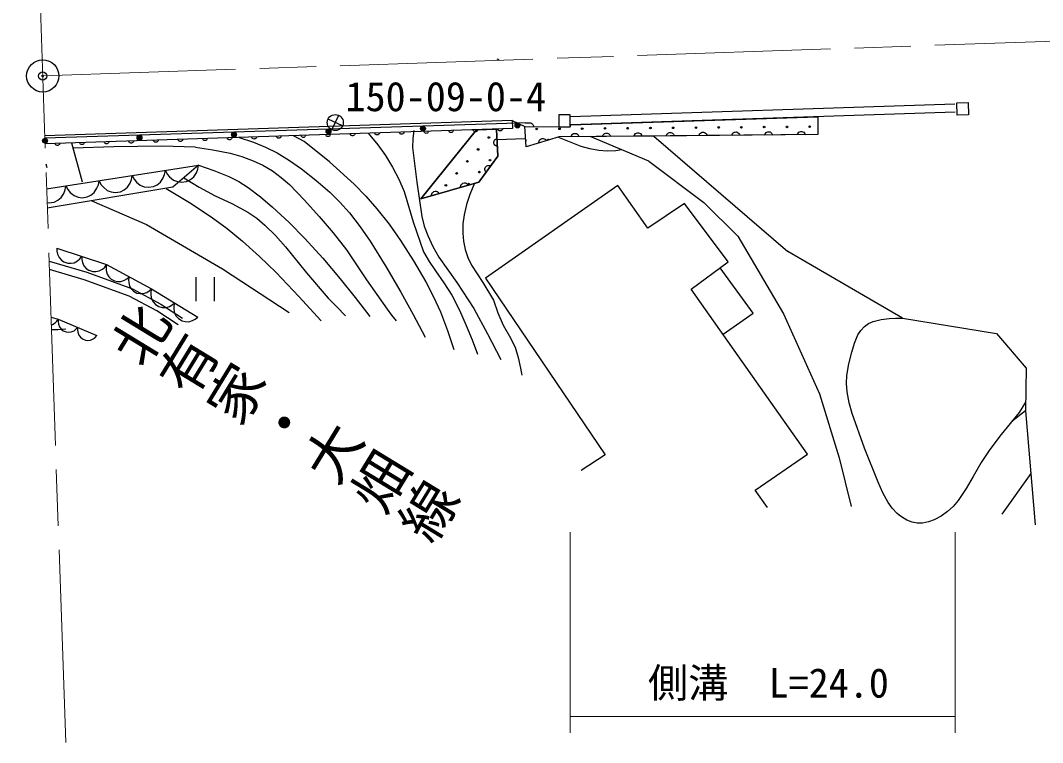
# Model space of a CAD drawing. Units: millimetres, scale not verified. Extents: x 31311 to 671312, y 22626 to 382627.
# Drawn here: x 286748 to 350300, y 237188 to 282122 of the extents above; entities that cross this region are included whole.
import ezdxf
from ezdxf.enums import TextEntityAlignment as Align

# ---------------------------------------------------------------- set-up
doc = ezdxf.new("R2010")
doc.units = ezdxf.units.MM
doc.header["$LTSCALE"] = 1000
doc.header["$PDMODE"] = 32
doc.header["$PDSIZE"] = 500
doc.linetypes.add('CHAIN', pattern=[18.5, 12, -1.5, 3.5, -1.5])
for name, color, linetype, lineweight in [('M-BGD', 7, 'Continuous', 25), ('M-BMK', 2, 'CHAIN', 13), ('M-BMK-SRVR', 3, 'Continuous', 25), ('M-STR-HTXT', 7, 'Continuous', 13)]:
    doc.layers.add(name, color=color, linetype=linetype, lineweight=lineweight)
doc.layers.add('M-OTRS', color=6, linetype='Continuous')
doc.styles.add('@ＭＳ ゴシック', font='')
doc.styles.add('ＭＳ ゴシック', font='')
doc.styles.get('@ＭＳ ゴシック').set_extended_font_data('@MS Gothic')
doc.styles.get('ＭＳ ゴシック').set_extended_font_data('MS Gothic')

# ---------------------------------------------------------------- blocks, each defined once
blk = doc.blocks.new('BUHIN14')
at = {"color": 6, "linetype": 'Continuous', "lineweight": 25}
for radius in [0.05, 0.0437, 0.0375, 0.0312, 0.025, 0.0187, 0.0125, 0.0063]:
    blk.add_circle((0, 0), radius, dxfattribs=at)

msp = doc.modelspace()

# ---------------------------------------------------------------- linework, layer by layer
at = {"layer": 'M-BGD'}
for p, q in [((344850, 276910), (320943, 276133)), ((344971, 276999), (345673, 277010)), ((344984, 276230), (344971, 276999)), ((345673, 277010), (345685, 276241)), ((317322, 275897), (288263, 274943)), ((317322, 275897), (317338, 275398)), ((317322, 275897), (318112, 275523)), ((320233, 276258), (320232, 275498)), ((320934, 276257), (320233, 276258)), ((320933, 275497), (320934, 276257)), ((344866, 276410), (320960, 275633)), ((320960, 275633), (336318, 276132)), ((336318, 276132), (336323, 275015)), ((336318, 276132), (336323, 275015)), ((345685, 276241), (344984, 276230)), ((317644, 275731), (288269, 274787)), ((317338, 275398), (288281, 274443)), ((317338, 275398), (288281, 274443)), ((311210, 275266), (311141, 274747)), ((315100, 275324), (311647, 271025)), ((311647, 271025), (315100, 275324)), ((315100, 275324), (316346, 275365)), ((316436, 273680), (316346, 275365)), ((316346, 275365), (316436, 273680)), ((318144, 275747), (317644, 275731)), ((318188, 274251), (318112, 275523)), ((318112, 275523), (320232, 275498)), ((318188, 274251), (318112, 275523)), ((318112, 275523), (320933, 275497)), ((320232, 275498), (320933, 275497)), ((320933, 275497), (320960, 275633)), ((300347, 274840), (301240, 274545)), ((301240, 274545), (301981, 274240)), ((304392, 274590), (303728, 274951)), ((305966, 273327), (304392, 274590)), ((308374, 275103), (308974, 274391)), ((311141, 274747), (311132, 274221)), ((316381, 274710), (318116, 274781)), ((320245, 274879), (318188, 274251)), ((320245, 274879), (318188, 274251)), ((321607, 274283), (320152, 274850)), ((336323, 275015), (320245, 274879)), ((326126, 274929), (320245, 274879)), ((325829, 273374), (322162, 274895)), ((336323, 275015), (326126, 274929)), ((326126, 274929), (334458, 267734)), ((289917, 274497), (290583, 272075)), ((292556, 274258), (290004, 274179)), ((295548, 274302), (292556, 274258)), ((297630, 274235), (295548, 274302)), ((297630, 274235), (298715, 274080)), ((298715, 274080), (299793, 273866)), ((301981, 274240), (302704, 273876)), ((308974, 274391), (309448, 273710)), ((311132, 274221), (311389, 272060)), ((322148, 274123), (321607, 274283)), ((322703, 274021), (322148, 274123)), ((323232, 273989), (322703, 274021)), ((323764, 274017), (323232, 273989)), ((324127, 274080), (323764, 274017)), ((299793, 273866), (300510, 273661)), ((300510, 273661), (301218, 273395)), ((301218, 273395), (301826, 273106)), ((302704, 273876), (303483, 273407)), ((303483, 273407), (304231, 272886)), ((307489, 271935), (305966, 273327)), ((309448, 273710), (309878, 272986)), ((315252, 272066), (316436, 273680)), ((316436, 273680), (315252, 272066)), ((325829, 273374), (329244, 270791)), ((288323, 273206), (288388, 272969)), ((288377, 271636), (297817, 273111)), ((295712, 272539), (295757, 272789)), ((295757, 272789), (295871, 272564)), ((297817, 273111), (296229, 271737)), ((297519, 272383), (297685, 272641)), ((297685, 272641), (297772, 272861)), ((297772, 272861), (297817, 273111)), ((297811, 273114), (298772, 272792)), ((298772, 272792), (299715, 272412)), ((301826, 273106), (302412, 272761)), ((302412, 272761), (302966, 272357)), ((304231, 272886), (305124, 272186)), ((309878, 272986), (310266, 272242)), ((291591, 271895), (291636, 272145)), ((291636, 272145), (291750, 271920)), ((293564, 271997), (293651, 272217)), ((293651, 272217), (293696, 272467)), ((293696, 272467), (293811, 272242)), ((293811, 272242), (293966, 272060)), ((293966, 272060), (294202, 271865)), ((295252, 271902), (295459, 272061)), ((295459, 272061), (295624, 272319)), ((295624, 272319), (295712, 272539)), ((295871, 272564), (296026, 272382)), ((296026, 272382), (296263, 272187)), ((296263, 272187), (296509, 272099)), ((296509, 272099), (296763, 272059)), ((296763, 272059), (297082, 272109)), ((296907, 272318), (297867, 271742)), ((297082, 272109), (297312, 272224)), ((297312, 272224), (297519, 272383)), ((299715, 272412), (300322, 272097)), ((300322, 272097), (300901, 271730)), ((302966, 272357), (303482, 271905)), ((305124, 272186), (305977, 271440)), ((310266, 272242), (310597, 271476)), ((311389, 272060), (311704, 269916)), ((311647, 271025), (315252, 272066)), ((315252, 272066), (311647, 271025)), ((296229, 271737), (288418, 270446)), ((289443, 271354), (289530, 271573)), ((289530, 271573), (289575, 271823)), ((289575, 271823), (289690, 271598)), ((289690, 271598), (289845, 271416)), ((289845, 271416), (290081, 271221)), ((291131, 271258), (291338, 271417)), ((291338, 271417), (291503, 271676)), ((291503, 271676), (291591, 271895)), ((291750, 271920), (291905, 271738)), ((291905, 271738), (292142, 271543)), ((292142, 271543), (292388, 271455)), ((292388, 271455), (292642, 271415)), ((292642, 271415), (292961, 271465)), ((292961, 271465), (293191, 271580)), ((293191, 271580), (293398, 271739)), ((293398, 271739), (293564, 271997)), ((294202, 271865), (294448, 271777)), ((294448, 271777), (294702, 271737)), ((294702, 271737), (295022, 271787)), ((295022, 271787), (295252, 271902)), ((295800, 271666), (297251, 270792)), ((297867, 271742), (298857, 271218)), ((300901, 271730), (301676, 271145)), ((303482, 271905), (304414, 270939)), ((305977, 271440), (306612, 270819)), ((307489, 271935), (308217, 271195)), ((310597, 271476), (311173, 269591)), ((314990, 271990), (314690, 271294)), ((323891, 271856), (315654, 266085)), ((325765, 269199), (323891, 271856)), ((288406, 270789), (288521, 270771)), ((288521, 270771), (288840, 270821)), ((288840, 270821), (289070, 270936)), ((289070, 270936), (289277, 271096)), ((289277, 271096), (289443, 271354)), ((290081, 271221), (290327, 271133)), ((290327, 271133), (290581, 271093)), ((290581, 271093), (290901, 271143)), ((290901, 271143), (291131, 271258)), ((291184, 270903), (294590, 269431)), ((297251, 270792), (298611, 269902)), ((298857, 271218), (299893, 270734)), ((299893, 270734), (300895, 270198)), ((301676, 271145), (302424, 270505)), ((304414, 270939), (305313, 269920)), ((306612, 270819), (307210, 270150)), ((308217, 271195), (308909, 270405)), ((314690, 271294), (314482, 270666)), ((329244, 270791), (331345, 268689)), ((300895, 270198), (301436, 269823)), ((302424, 270505), (303450, 269549)), ((307210, 270150), (307872, 269287)), ((308909, 270405), (309666, 269436)), ((314482, 270666), (314334, 270027)), ((328038, 270728), (325765, 269199)), ((330755, 267103), (328038, 270728)), ((298611, 269902), (299600, 269171)), ((301436, 269823), (301950, 269393)), ((303450, 269549), (304438, 268547)), ((305313, 269920), (306184, 268901)), ((311173, 269591), (311808, 267723)), ((311704, 269916), (311857, 269316)), ((314261, 269463), (314249, 268887)), ((314334, 270027), (314261, 269463)), ((294590, 269431), (299315, 266672)), ((299600, 269171), (300553, 268391)), ((301950, 269393), (302614, 268738)), ((306184, 268901), (307011, 267842)), ((307872, 269287), (308486, 268389)), ((309666, 269436), (310375, 268430)), ((311857, 269316), (312069, 268730)), ((314249, 268887), (314291, 268377)), ((300553, 268391), (301617, 267435)), ((302614, 268738), (303231, 268045)), ((304438, 268547), (305550, 267320)), ((308486, 268389), (309470, 266812)), ((310375, 268430), (311191, 267157)), ((312069, 268730), (312389, 268053)), ((314291, 268377), (314394, 267869)), ((331345, 268689), (334191, 263874)), ((289017, 267959), (289016, 267762)), ((289016, 267762), (289059, 267581)), ((289017, 267959), (292108, 266929)), ((289059, 267581), (289153, 267361)), ((303231, 268045), (304531, 266426)), ((307011, 267842), (308255, 265982)), ((311808, 267723), (312151, 267120)), ((312389, 268053), (312769, 267391)), ((314394, 267869), (314565, 267371)), ((341588, 263590), (334458, 267734)), ((288532, 267145), (290871, 266452)), ((289153, 267361), (289292, 267211)), ((289292, 267211), (289454, 267093)), ((289454, 267093), (289693, 267013)), ((289693, 267013), (289894, 267010)), ((289894, 267010), (290095, 267046)), ((290095, 267046), (290303, 267166)), ((290303, 267166), (290442, 267287)), ((290442, 267287), (290563, 267444)), ((290563, 267444), (290561, 267247)), ((290561, 267247), (290604, 267066)), ((290604, 267066), (290698, 266845)), ((291987, 266772), (292108, 266929)), ((292108, 266929), (292074, 266741)), ((292108, 266929), (294898, 265427)), ((301617, 267435), (302645, 266429)), ((305550, 267320), (306617, 266052)), ((311191, 267157), (311956, 265852)), ((312151, 267120), (312549, 266544)), ((312769, 267391), (313884, 265810)), ((314565, 267371), (314793, 266894)), ((328441, 265403), (330755, 267103)), ((290714, 265977), (288550, 266619)), ((290698, 266845), (290837, 266696)), ((290837, 266696), (290999, 266578)), ((290871, 266452), (293721, 265412)), ((290999, 266578), (291239, 266498)), ((291239, 266498), (291440, 266495)), ((291440, 266495), (291641, 266531)), ((291641, 266531), (291848, 266651)), ((291848, 266651), (291987, 266772)), ((292074, 266741), (292085, 266559)), ((292085, 266559), (292138, 266333)), ((292138, 266333), (292246, 266166)), ((299315, 266672), (303455, 263954)), ((302645, 266429), (304057, 264945)), ((304531, 266426), (305876, 264850)), ((309470, 266812), (310401, 265207)), ((312549, 266544), (313079, 265800)), ((314793, 266894), (315504, 265812)), ((332296, 263909), (330259, 266738)), ((293517, 264955), (290714, 265977)), ((292246, 266166), (292382, 266026)), ((292382, 266026), (292598, 265909)), ((292598, 265909), (292790, 265873)), ((292790, 265873), (292989, 265874)), ((292989, 265874), (293208, 265955)), ((293208, 265955), (293361, 266048)), ((293361, 266048), (293503, 266178)), ((293503, 266178), (293469, 265989)), ((293469, 265989), (293480, 265808)), ((293480, 265808), (293533, 265581)), ((297656, 266157), (297656, 264657)), ((298808, 264657), (298808, 266157)), ((306617, 266052), (307551, 264890)), ((308255, 265982), (309552, 264150)), ((311956, 265852), (312438, 264932)), ((313079, 265800), (313561, 265018)), ((313884, 265810), (314940, 264205)), ((315504, 265812), (316159, 264706)), ((315654, 266085), (323106, 255102)), ((293533, 265581), (293641, 265415)), ((293641, 265415), (293777, 265275)), ((293721, 265412), (295476, 264476)), ((293777, 265275), (293993, 265158)), ((293993, 265158), (294186, 265122)), ((294186, 265122), (294384, 265123)), ((294384, 265123), (294603, 265203)), ((294603, 265203), (294756, 265296)), ((294756, 265296), (294898, 265427)), ((294898, 265427), (294851, 265228)), ((294851, 265228), (294852, 265035)), ((294852, 265035), (294895, 264791)), ((294898, 265427), (297775, 263667)), ((310401, 265207), (311164, 263816)), ((313561, 265018), (314039, 264099)), ((335686, 255130), (328441, 265403)), ((295221, 264046), (293517, 264955)), ((294895, 264791), (295000, 264608)), ((295000, 264608), (295136, 264451)), ((295136, 264451), (295359, 264314)), ((295476, 264476), (296821, 263593)), ((296009, 264327), (296178, 264416)), ((296178, 264416), (296336, 264547)), ((296336, 264547), (296289, 264348)), ((304057, 264945), (305442, 263421)), ((305876, 264850), (306410, 264297)), ((307551, 264890), (308480, 263710)), ((312438, 264932), (312865, 263987)), ((316159, 264706), (316434, 263923)), ((296546, 263175), (295221, 264046)), ((295359, 264314), (295561, 264265)), ((295561, 264265), (295772, 264255)), ((295772, 264255), (296009, 264327)), ((296289, 264348), (296290, 264155)), ((296290, 264155), (296333, 263911)), ((296333, 263911), (296438, 263728)), ((306410, 264297), (306961, 263747)), ((309552, 264150), (309829, 263785)), ((309829, 263785), (310108, 263421)), ((311164, 263816), (311916, 262408)), ((312865, 263987), (313299, 262828)), ((314039, 264099), (314467, 263143)), ((314940, 264205), (315785, 262622)), ((316434, 263923), (316766, 263164)), ((330447, 262592), (332296, 263909)), ((334191, 263874), (336423, 258883)), ((288651, 263668), (289103, 263538)), ((288668, 263185), (288739, 263201)), ((288739, 263201), (288902, 263304)), ((288902, 263304), (289011, 263407)), ((289011, 263407), (289103, 263538)), ((289103, 263538), (289089, 263380)), ((289089, 263380), (289111, 263232)), ((289103, 263538), (291507, 262508)), ((289111, 263232), (289171, 263050)), ((296438, 263728), (296574, 263571)), ((296574, 263571), (296797, 263434)), ((296797, 263434), (296999, 263385)), ((296999, 263385), (297210, 263374)), ((297210, 263374), (297447, 263447)), ((297447, 263447), (297616, 263536)), ((297616, 263536), (297775, 263667)), ((314467, 263143), (314826, 262255)), ((316766, 263164), (317163, 262485)), ((339224, 263086), (339476, 263260)), ((339476, 263260), (339764, 263385)), ((339764, 263385), (340259, 263506)), ((340259, 263506), (340771, 263569)), ((340771, 263569), (341177, 263591)), ((341177, 263591), (341588, 263590)), ((341588, 263590), (347442, 262648)), ((288678, 262884), (289070, 262901)), ((289070, 262901), (289578, 262928)), ((289171, 263050), (289273, 262921)), ((289273, 262921), (289395, 262815)), ((289395, 262815), (289581, 262736)), ((289581, 262736), (289742, 262720)), ((289742, 262720), (289905, 262736)), ((289905, 262736), (290079, 262818)), ((290079, 262818), (290198, 262905)), ((290198, 262905), (290305, 263023)), ((290305, 263023), (290291, 262865)), ((290291, 262865), (290313, 262717)), ((290313, 262717), (290373, 262535)), ((290373, 262535), (290475, 262406)), ((291400, 262390), (291507, 262508)), ((313299, 262828), (313688, 261649)), ((315785, 262622), (316618, 261034)), ((317163, 262485), (317505, 261782)), ((338600, 262035), (338819, 262551)), ((338819, 262551), (338998, 262837)), ((338998, 262837), (339224, 263086)), ((347442, 262648), (349280, 260486)), ((290475, 262406), (290597, 262300)), ((290597, 262300), (290783, 262220)), ((290783, 262220), (290944, 262205)), ((290944, 262205), (291107, 262220)), ((291107, 262220), (291280, 262302)), ((291280, 262302), (291400, 262390)), ((314826, 262255), (315171, 261359)), ((338434, 261484), (338600, 262035)), ((317505, 261782), (317702, 261146)), ((338254, 260747), (338434, 261484)), ((317702, 261146), (317845, 260477)), ((338140, 260028), (338254, 260747)), ((317845, 260477), (317883, 260267)), ((317883, 260267), (317920, 260058)), ((338112, 259522), (338140, 260028)), ((349280, 260486), (349242, 257837)), ((338146, 259011), (338112, 259522)), ((336423, 258883), (337649, 254900)), ((338272, 258327), (338146, 259011)), ((338456, 257663), (338272, 258327)), ((349249, 258361), (348846, 257733)), ((339238, 255517), (338456, 257663)), ((349242, 257837), (348391, 257168)), ((348846, 257733), (348476, 257269)), ((349242, 257837), (349844, 250733)), ((348476, 257269), (347719, 256356)), ((347719, 256356), (347023, 255422)), ((340080, 253383), (339238, 255517)), ((323106, 255102), (321622, 254121)), ((332436, 252898), (335686, 255130)), ((337649, 254900), (338393, 251879)), ((347023, 255422), (346477, 254606)), ((346477, 254606), (345978, 253752)), ((345978, 253752), (345546, 252987)), ((349574, 253924), (347759, 251397)), ((340362, 252732), (340080, 253383)), ((345546, 252987), (345059, 252247)), ((333193, 251805), (332436, 252898)), ((340691, 252122), (340362, 252732)), ((340947, 251765), (340691, 252122)), ((341253, 251442), (340947, 251765)), ((344749, 251885), (344396, 251565)), ((345059, 252247), (344749, 251885)), ((341385, 251331), (341253, 251442)), ((341525, 251228), (341385, 251331)), ((341851, 251037), (341525, 251228)), ((342199, 250903), (341851, 251037)), ((343555, 251048), (343201, 250918)), ((343999, 251285), (343555, 251048)), ((344396, 251565), (343999, 251285)), ((342512, 250844), (342199, 250903)), ((342829, 250845), (342512, 250844)), ((343201, 250918), (342829, 250845))]:
    msp.add_line(p, q, dxfattribs=at)
for points in [[(312135, 275227), (312124, 275192), (312107, 275162), (312080, 275128), (312048, 275109), (312013, 275098), (311966, 275096), (311931, 275105), (311897, 275122), (311867, 275154), (311848, 275183), (311836, 275217)], [(313665, 275277), (313654, 275242), (313637, 275212), (313609, 275178), (313577, 275159), (313542, 275148), (313496, 275146), (313460, 275156), (313427, 275172), (313396, 275204), (313377, 275233), (313365, 275267)], [(315194, 275327), (315183, 275292), (315166, 275263), (315139, 275229), (315106, 275210), (315071, 275198), (315025, 275196), (314989, 275206), (314956, 275223), (314926, 275255), (314907, 275283), (314894, 275317)], [(316723, 275378), (316713, 275343), (316696, 275313), (316668, 275279), (316636, 275260), (316601, 275248), (316554, 275247), (316519, 275256), (316485, 275273), (316455, 275305), (316436, 275334), (316424, 275368)], [(318144, 275747), (318394, 275755), (318444, 275752), (318490, 275741), (318535, 275717), (318574, 275688), (318608, 275648), (318633, 275607), (318647, 275556), (318652, 275513)], [(330975, 274970), (330994, 275028), (331024, 275077), (331071, 275132), (331126, 275162), (331184, 275180), (331262, 275181), (331321, 275164), (331376, 275135), (331425, 275080), (331455, 275031), (331475, 274974)], [(333014, 274987), (333034, 275045), (333063, 275094), (333110, 275149), (333165, 275180), (333223, 275198), (333301, 275198), (333360, 275181), (333415, 275152), (333464, 275097), (333495, 275049), (333514, 274991)], [(335053, 275005), (335073, 275062), (335102, 275111), (335150, 275167), (335204, 275197), (335263, 275215), (335340, 275216), (335399, 275199), (335454, 275169), (335504, 275115), (335534, 275066), (335553, 275009)], [(292254, 274574), (292243, 274539), (292226, 274509), (292199, 274475), (292166, 274456), (292131, 274445), (292085, 274443), (292049, 274452), (292016, 274469), (291985, 274501), (291966, 274530), (291954, 274564)], [(293783, 274624), (293772, 274589), (293755, 274559), (293728, 274525), (293696, 274506), (293661, 274495), (293614, 274493), (293579, 274503), (293545, 274519), (293515, 274552), (293496, 274580), (293483, 274614)], [(295313, 274674), (295302, 274639), (295285, 274610), (295257, 274576), (295225, 274557), (295190, 274545), (295144, 274543), (295108, 274553), (295074, 274570), (295044, 274602), (295025, 274630), (295013, 274664)], [(296842, 274725), (296831, 274690), (296814, 274660), (296787, 274626), (296754, 274607), (296719, 274595), (296673, 274594), (296637, 274603), (296604, 274620), (296573, 274652), (296554, 274681), (296542, 274715)], [(298371, 274775), (298360, 274740), (298343, 274710), (298316, 274676), (298284, 274657), (298249, 274645), (298202, 274644), (298167, 274653), (298133, 274670), (298103, 274702), (298084, 274731), (298071, 274765)], [(299901, 274825), (299890, 274790), (299873, 274760), (299845, 274726), (299813, 274707), (299778, 274696), (299732, 274694), (299696, 274703), (299662, 274720), (299632, 274752), (299613, 274781), (299601, 274815)], [(301430, 274875), (301419, 274840), (301402, 274811), (301375, 274777), (301342, 274758), (301307, 274746), (301261, 274744), (301225, 274754), (301192, 274771), (301161, 274803), (301142, 274831), (301130, 274865)], [(302959, 274925), (302948, 274891), (302931, 274861), (302904, 274827), (302872, 274808), (302837, 274796), (302790, 274795), (302755, 274804), (302721, 274821), (302691, 274853), (302672, 274882), (302659, 274916)], [(304489, 274976), (304478, 274941), (304461, 274911), (304433, 274877), (304401, 274858), (304366, 274846), (304320, 274845), (304284, 274854), (304250, 274871), (304220, 274903), (304201, 274932), (304189, 274966)], [(306018, 275026), (306007, 274991), (305990, 274961), (305963, 274927), (305930, 274908), (305895, 274897), (305849, 274895), (305813, 274904), (305780, 274921), (305749, 274953), (305731, 274982), (305718, 275016)], [(307547, 275076), (307536, 275041), (307519, 275011), (307492, 274978), (307460, 274958), (307425, 274947), (307378, 274945), (307343, 274955), (307309, 274972), (307279, 275004), (307260, 275032), (307247, 275066)], [(309077, 275126), (309066, 275092), (309049, 275062), (309021, 275028), (308989, 275009), (308954, 274997), (308908, 274996), (308872, 275005), (308838, 275022), (308808, 275054), (308789, 275082), (308777, 275117)], [(310606, 275177), (310595, 275142), (310578, 275112), (310551, 275078), (310518, 275059), (310483, 275047), (310437, 275046), (310401, 275055), (310368, 275072), (310337, 275104), (310319, 275133), (310306, 275167)], [(316405, 274273), (316346, 274290), (316296, 274317), (316238, 274362), (316205, 274415), (316185, 274473), (316181, 274550), (316195, 274610), (316222, 274666), (316274, 274718), (316321, 274751), (316378, 274772)], [(318977, 274492), (318980, 274552), (318994, 274608), (319023, 274674), (319067, 274719), (319118, 274753), (319192, 274776), (319254, 274776), (319315, 274763), (319378, 274725), (319421, 274687), (319455, 274638)], [(320975, 274885), (320994, 274943), (321024, 274992), (321071, 275047), (321126, 275078), (321184, 275096), (321262, 275096), (321321, 275079), (321376, 275050), (321425, 274995), (321456, 274947), (321475, 274889)], [(322935, 274902), (322955, 274959), (322984, 275008), (323032, 275064), (323086, 275094), (323145, 275112), (323222, 275113), (323281, 275096), (323337, 275066), (323386, 275012), (323416, 274963), (323435, 274906)], [(324896, 274918), (324915, 274976), (324945, 275025), (324992, 275080), (325047, 275111), (325105, 275129), (325183, 275129), (325242, 275112), (325297, 275083), (325346, 275028), (325377, 274980), (325396, 274923)], [(326896, 274935), (326915, 274993), (326945, 275042), (326992, 275097), (327047, 275128), (327105, 275146), (327183, 275146), (327242, 275129), (327297, 275100), (327346, 275045), (327377, 274997), (327396, 274939)], [(328935, 274953), (328955, 275010), (328984, 275059), (329031, 275115), (329086, 275145), (329145, 275163), (329222, 275164), (329281, 275147), (329336, 275117), (329386, 275063), (329416, 275014), (329435, 274957)], [(289195, 274473), (289184, 274439), (289167, 274409), (289140, 274375), (289107, 274356), (289073, 274344), (289026, 274343), (288991, 274352), (288957, 274369), (288927, 274401), (288908, 274429), (288895, 274464)], [(290725, 274524), (290714, 274489), (290697, 274459), (290669, 274425), (290637, 274406), (290602, 274394), (290555, 274393), (290520, 274402), (290486, 274419), (290456, 274451), (290437, 274480), (290425, 274514)], [(315696, 272671), (315662, 272722), (315640, 272775), (315624, 272845), (315632, 272908), (315653, 272965), (315699, 273028), (315748, 273065), (315804, 273091), (315877, 273098), (315934, 273093), (315992, 273075)], [(314110, 271736), (314113, 271797), (314129, 271852), (314159, 271918), (314204, 271962), (314255, 271995), (314330, 272017), (314391, 272016), (314452, 272003), (314514, 271963), (314557, 271925), (314591, 271875)], [(312308, 271216), (312311, 271277), (312326, 271332), (312357, 271398), (312401, 271442), (312453, 271475), (312527, 271497), (312588, 271496), (312650, 271482), (312712, 271443), (312754, 271405), (312788, 271355)]]:
    msp.add_lwpolyline(points, dxfattribs=at)
for centre, radius in [((288135, 278667), 30), ((305899, 275204), 150), ((305899, 275204), 132), ((305899, 275204), 115), ((305899, 275204), 96.8), ((305899, 275204), 79.5), ((305899, 275204), 58.5), ((305899, 275204), 40.5), ((305899, 275204), 23.3), ((305899, 275204), 4.5), ((311774, 275392), 150), ((311774, 275392), 132), ((311774, 275392), 115), ((311774, 275392), 96.8), ((311774, 275392), 79.5), ((311774, 275392), 58.5), ((311774, 275392), 40.5), ((311774, 275392), 23.3), ((311774, 275392), 4.5), ((317649, 275581), 150), ((317649, 275581), 132), ((317649, 275581), 115), ((317649, 275581), 96.8), ((317649, 275581), 79.5), ((317649, 275581), 58.5), ((317649, 275581), 40.5), ((317649, 275581), 23.3), ((317649, 275581), 4.5), ((318849, 275367), 50), ((320263, 275379), 50), ((321677, 275391), 50), ((323091, 275403), 50), ((324506, 275415), 50), ((325920, 275427), 50), ((327334, 275439), 50), ((328748, 275451), 50), ((330162, 275463), 50), ((331576, 275475), 50), ((332990, 275487), 50), ((334405, 275499), 50), ((335819, 275511), 50), ((288274, 274637), 150), ((288274, 274637), 132), ((288274, 274637), 115), ((288274, 274637), 96.8), ((288274, 274637), 79.5), ((288274, 274637), 58.5), ((288274, 274637), 40.5), ((288274, 274637), 23.3), ((288274, 274637), 4.5), ((294149, 274826), 150), ((294149, 274826), 132), ((294149, 274826), 115), ((294149, 274826), 96.8), ((294149, 274826), 79.5), ((294149, 274826), 58.5), ((294149, 274826), 40.5), ((294149, 274826), 23.3), ((294149, 274826), 4.5), ((300024, 275015), 150), ((300024, 275015), 132), ((300024, 275015), 115), ((300024, 275015), 96.8), ((300024, 275015), 79.5), ((300024, 275015), 58.5), ((300024, 275015), 40.5), ((300024, 275015), 23.3), ((300024, 275015), 4.5), ((315873, 274839), 50), ((315205, 274095), 50), ((314537, 273351), 50), ((315949, 273427), 50), ((313869, 272607), 50), ((315281, 272683), 50), ((313201, 271863), 50), ((314613, 271939), 50)]:
    msp.add_circle(centre, radius, dxfattribs=at)
for centre, radius, start, end in [((302692, 232913), 48765, 73.54288, 73.6777), ((318148, 274654), 50, 292.21569, 74.61876), ((319562, 274666), 50, 21.81547, 192.15649)]:
    msp.add_arc(centre, radius, start, end, dxfattribs=at)
at = {"layer": 'M-BMK'}
for p, q in [((289563, 237188), (286748, 318987)), ((288135, 278667), (357256, 281046))]:
    msp.add_line(p, q, dxfattribs=at)
at = {"layer": 'M-BMK-SRVR'}
for p, q in [((306778, 275556), (305871, 275978)), ((306113, 275314), (306536, 276220))]:
    msp.add_line(p, q, dxfattribs=at)
for centre, radius in [((288135, 278667), 1000), ((306324, 275767), 500)]:
    msp.add_circle(centre, radius, dxfattribs=at)
at = {"layer": 'M-OTRS'}
msp.add_point((288130, 278665), dxfattribs=at)
at = {"layer": 'M-STR-HTXT'}
for p, q in [((320934, 250276), (320934, 237804)), ((344866, 237804), (344866, 250276)), ((320934, 238804), (344866, 238804))]:
    msp.add_line(p, q, dxfattribs=at)

# ---------------------------------------------------------------- block references
at = {"layer": 'M-OTRS', "xscale": 1000.001, "yscale": 1000.001}
msp.add_blockref('BUHIN14', (288135, 278667), dxfattribs=at)

# ---------------------------------------------------------------- texts
at = {"layer": 'M-BGD', "style": '@ＭＳ ゴシック'}
msp.add_text('北有家・大畑線', height=2566, rotation=328.6, dxfattribs=at).set_placement((291604, 261697), align=Align.BOTTOM_LEFT)
at = {"layer": 'M-BMK-SRVR', "style": 'ＭＳ ゴシック'}
msp.add_text('150-09-0-4', height=1833, dxfattribs=at).set_placement((306960, 275925), align=Align.BOTTOM_LEFT)
at = {"layer": 'M-STR-HTXT', "style": 'ＭＳ ゴシック'}
msp.add_text('側溝\u3000L=24.0', height=1833, dxfattribs=at).set_placement((325763, 239436), align=Align.BOTTOM_LEFT)

doc.saveas('drawing.dxf')
